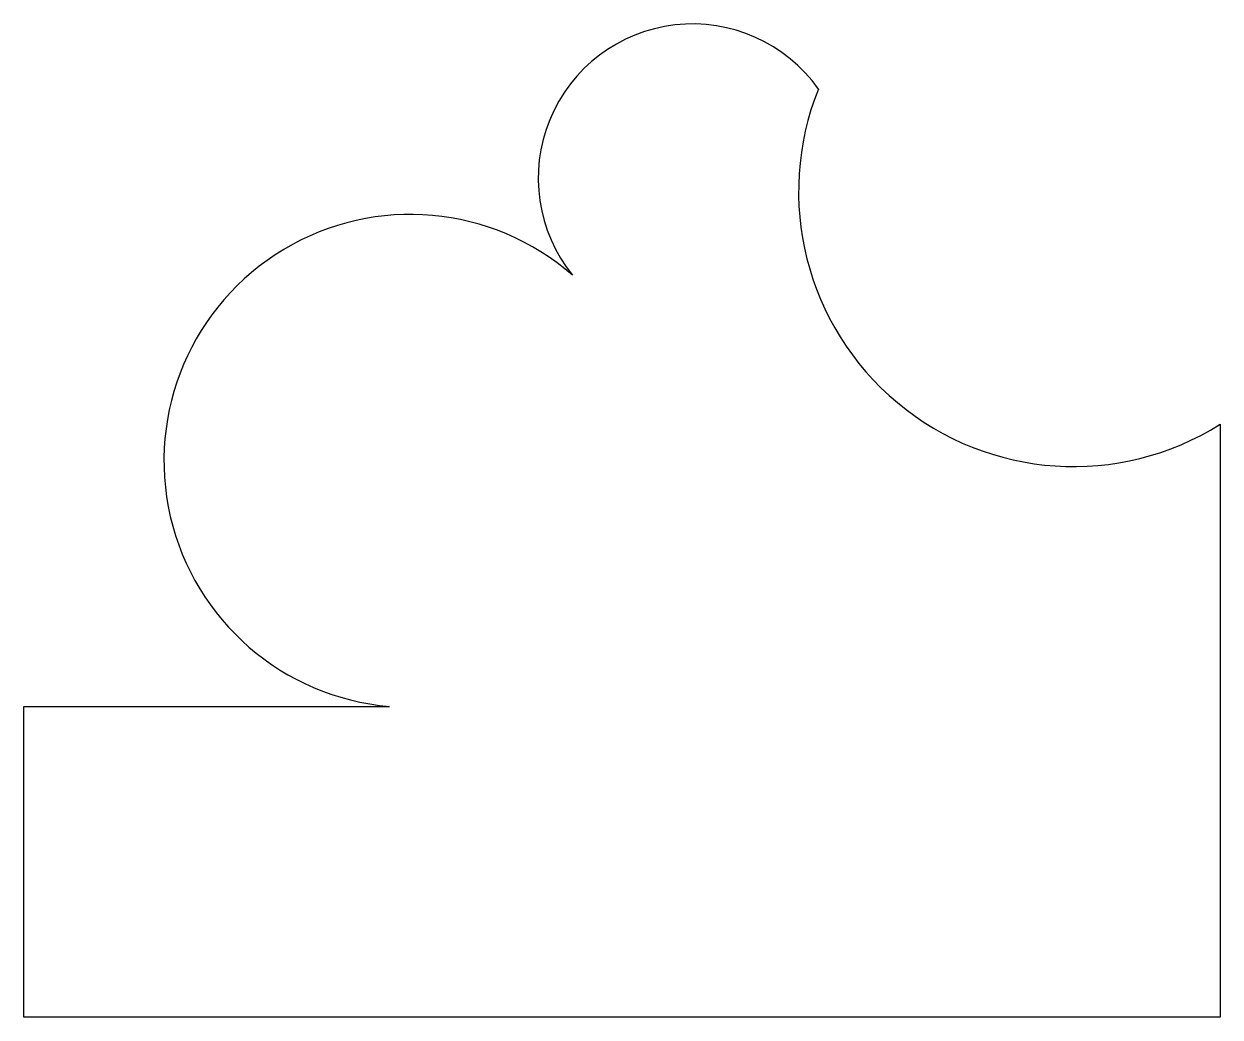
# Model space of a CAD drawing. Header units: millimetres. Extents: x 1695 to 2686, y 238 to 1061.
import ezdxf

# ---------------------------------------------------------------- set-up
doc = ezdxf.new("R2010")
doc.units = ezdxf.units.MM

msp = doc.modelspace()

# ---------------------------------------------------------------- linework, layer by layer
for p, q in [((2685.77, 729.14), (2685.77, 238.34)), ((1695.11, 495.58), (1997.81, 495.58)), ((1695.11, 238.34), (1695.11, 495.58)), ((2685.77, 238.34), (1695.11, 238.34))]:
    msp.add_line(p, q)
for centre, radius, start, end in [((2248.83, 932.9), 127.77, 35.32265, 218.963), ((2564.51, 921.98), 227.8, 158.14617, 302.16301), ((2015.18, 698.91), 204.07, 48.84223, 265.11838)]:
    msp.add_arc(centre, radius, start, end)

doc.saveas('drawing.dxf')
